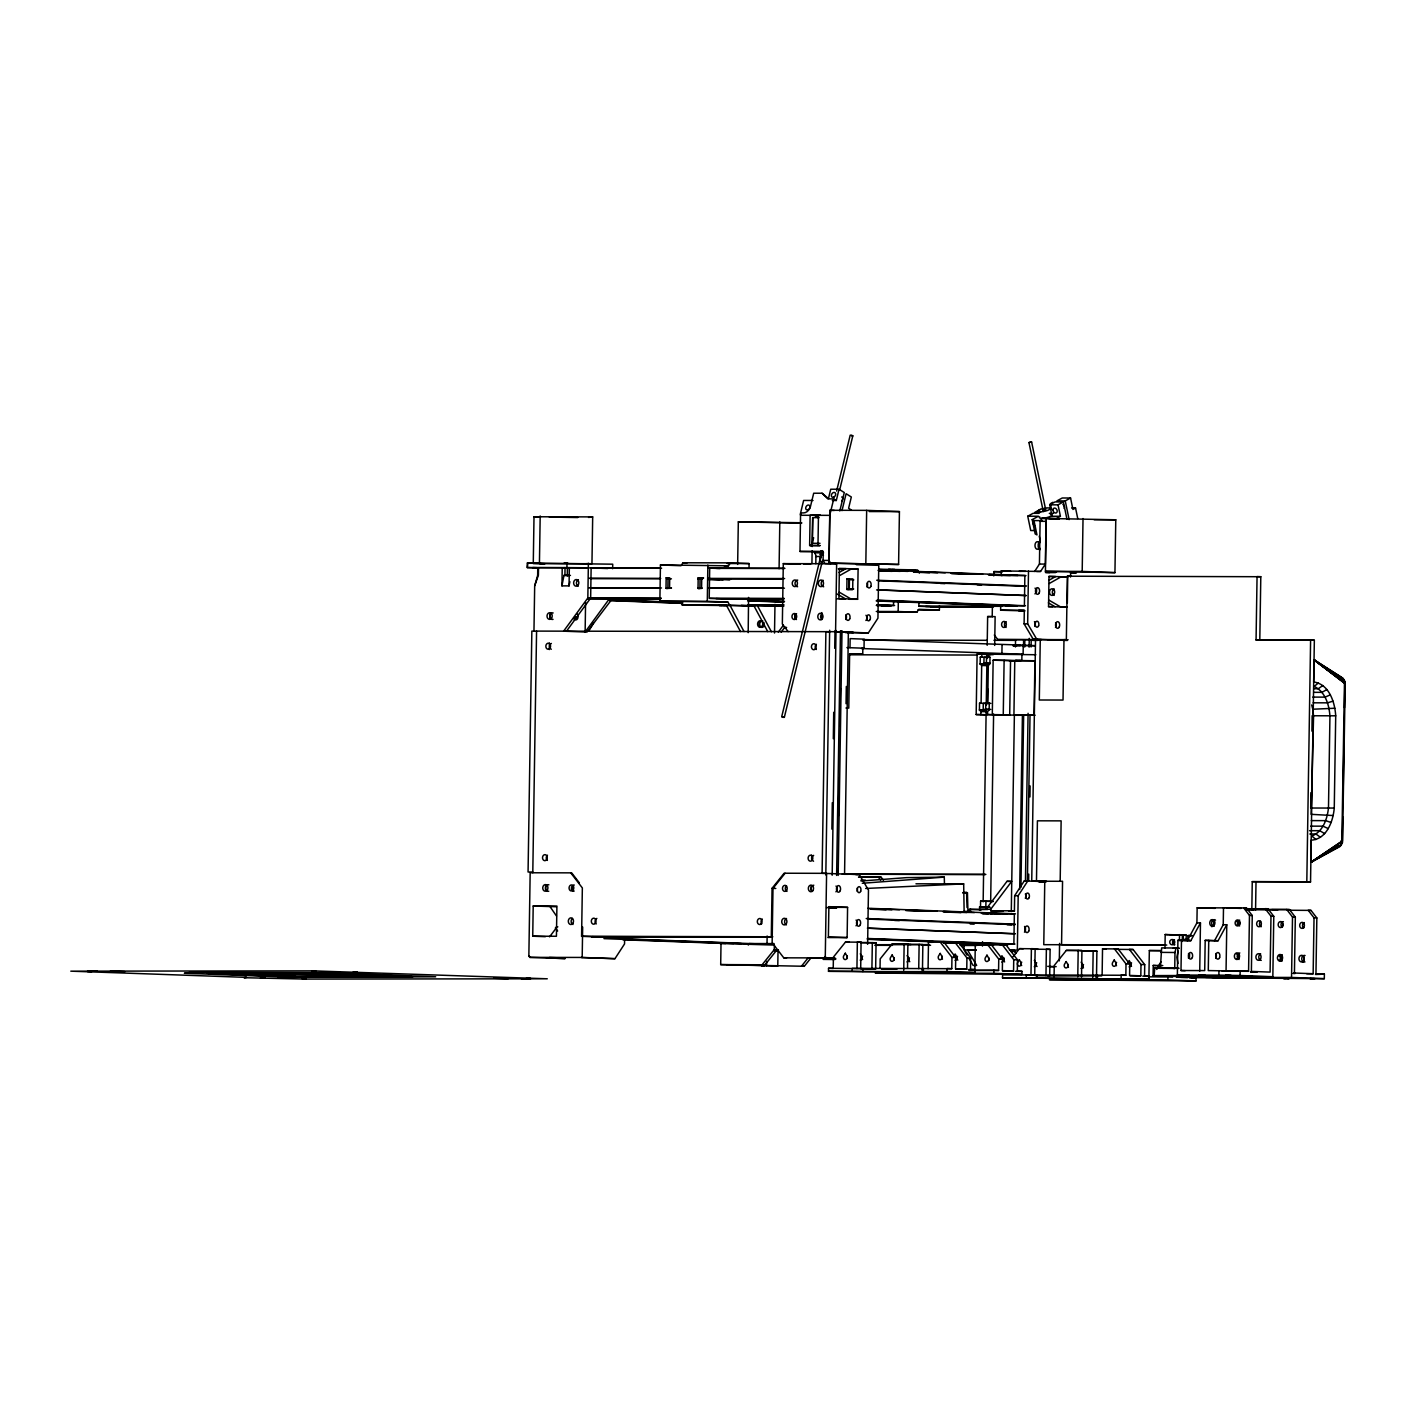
<?xml version="1.0" encoding="UTF-8"?>
<svg xmlns="http://www.w3.org/2000/svg" width="1416" height="1416" viewBox="0 0 1416 1416"><rect width="100%" height="100%" fill="white"/><g stroke="black" fill="none" stroke-linecap="round" stroke-linejoin="round"><path stroke-width="1.5" d="M538.31 568.011L527.283 567.586L527.354 563.055L612.721 564.188L612.65 568.719M527.283 567.586L527.849 563.002M534.009 516.769L533.266 563.586L591.959 563.71L592.685 516.893L534.009 516.769L540.558 516.893M549.426 957.482L560.665 957.906L546.434 957.889L565.143 958.597L529.779 957.375L528.858 955.835L530.168 872.769L571.657 872.858L579.41 882.929M533.956 631.129L534.682 585.817L537.655 575.356L537.761 567.798M532.788 872.734L536.575 631.094M532.735 936.206L533.195 906.01L556.913 906.045L556.435 936.259L532.735 936.206L545.355 936.684M539.443 562.771L540.186 515.955M545.549 889.921L545.62 885.513M549.32 649.59L549.426 642.988M549.797 618.739L549.868 614.314M569.869 581.675L569.055 585.888L561.94 585.87L562.223 567.745L538.523 567.692L538.399 575.25L534.682 585.817M570.453 575.409L564.913 575.409L565.037 567.851L562.223 567.745M527.779 567.533L566.913 567.604L566.984 563.072M567.285 576.064L567.409 567.851L565.037 567.851M569.055 585.888L569.338 567.763L588.313 567.798L566.913 567.604M585.587 602.384L585.127 631.996L609.358 598.809L612.172 598.915L587.003 632.067L563.603 631.182L587.835 597.995L588.383 563.267M581.445 957.552L614.951 958.685L624.545 943.941L624.615 939.41L622.527 937.852L581.587 936.277L582.348 887.938L570.736 872.822M614.951 958.685L582.188 957.446L582.666 927.055M566.418 631.288L590.649 598.101L591.127 567.905L607.765 568.524M604.048 937.127L604.03 938.631L733.736 943.516M748.604 605.871L729.718 605.145L727.877 602.065L659.874 601.198L660.44 564.949L728.461 565.816L730.373 562.86L749.099 563.568L749.029 567.798M665.998 588.366L666.157 577.799L669.715 577.799L669.556 588.366L665.998 588.366L667.874 588.437L668.033 577.87L666.157 577.799M698.017 588.437L698.177 577.852L703.61 577.94L701.734 577.87L701.575 588.437L698.017 588.437L699.893 588.507L700.053 577.923L698.177 577.852M727.877 602.065L707.292 601.287L707.858 565.037M811.014 957.889L804.306 966.278L720.691 964.597L721.027 942.897M737.648 564.418L738.32 521.849L801.651 522.752M748.197 632.651L748.568 597.41M774.286 949.605L777.083 949.711L764.994 964.792L762.197 964.685L774.286 949.605L774.357 945.074L719.841 943.463M759.436 626.651L759.507 622.244M763.844 626.81L763.914 622.403M774.269 950.879L778.021 951.021L777.773 966.119L766.552 965.694L766.622 961.375M767.012 944.224L767.136 935.994M774.517 633.04L774.977 604.366M771.295 936.631L772.056 888.31L784.145 873.23L826.59 873.336L825.28 956.402L826.201 957.959L834.856 958.278M779.083 568.754L779.809 521.938M856.397 564.701L878.77 565.338L877.938 618.19L868.327 632.934L835.582 631.695L836.644 563.745L783.296 563.639L782.34 624.049L788.146 631.607M795.102 618.774L795.155 614.544M822.696 551.709L799.987 551.461L800.553 515.282L801.137 512.911L803.58 512.911A6.797 4.974 -57.7 0 0 810.448 506.592L813.687 493.228L822.059 493.228L828.449 498.609L830.732 489.228L839.033 489.246L844.272 492.556L839.794 510.946M813.634 537.726L811.74 545.514L809.633 545.443L810.111 515.3L820.13 514.928M811.934 563.603L812.129 550.842M812.2 546.576L812.713 517.619L818.961 517.654M815.846 563.692L815.864 555.231L814.182 551.691M811.138 890.434L811.209 886.027M811.616 859.565L811.687 855.158M820.112 545.532L817.988 545.443L818.466 515.318M823.457 560.382L821.669 563.71L820.183 560.382L820.908 550.771M821.776 619.217L821.864 612.597M830.714 563.727L824.909 563.515L823.085 560.417L823.227 551.497L799.987 551.461M836.644 563.745L830.838 563.515L829.015 560.435L829.723 515.353L833.741 498.892L827.811 498.875L822.059 493.228M829.086 563.161L829.918 510.291L866.663 510.362L899.425 511.601L898.594 564.471L829.086 563.161L898.594 564.471M825.811 874.982L829.652 630.244M959.057 942.932L943.463 942.773L959.057 942.932L970.686 958.066L970.509 969.394L975.182 969.571L975.146 972.597L828.502 971.305L828.537 968.278L860.68 968.65L861.087 942.206L857.353 942.065L856.928 968.509M831.882 829.121L832.307 802.677M833.316 738.727L833.723 712.266M834.732 648.333L834.998 630.704M832.183 875.23L836.024 630.492M836.626 875.442L840.467 630.722M837.493 873.336L837.564 868.928M838.396 816.005L838.998 778.535M839.83 725.611L840.414 688.141M841.21 637.43L841.316 630.81M838.166 875.442L842.007 630.722M846.821 589.445L846.98 578.879L852.857 578.896L852.68 589.463L846.821 589.445L852.591 589.534M846.042 703.699L846.325 686.441M848.68 589.516L848.857 578.949L846.98 578.879M844.573 873.477L848.343 633.164M849.989 647.678L850.131 638.616L864.167 639.147L864.025 648.209L861.53 648.528L1023.113 654.227L1023.255 645.165L863.866 639.554M847.122 937.587L847.582 907.373L828.873 906.665L828.395 936.879L847.122 937.587L827.9 937.551M857.618 599.287L858.096 569.09L839.387 568.382L838.909 598.579L857.618 599.287L849.087 599.269M828.502 971.305L852.202 971.341L852.255 968.332L951.782 968.686L951.959 957.358L940.348 942.224L928.489 942.206L928.082 968.633M849.582 654.227L862.733 654.245L862.84 648.209M865.831 563.232L866.663 510.362M852.202 971.341L862.822 971.535L862.857 968.509M867.619 944.313L868.468 890.045L859.335 874.575L822.094 873.3L825.882 631.66L829.634 631.802M871.902 969.075L872.327 942.631L860.468 942.613L876.062 942.773L875.654 969.217L861.123 969.04M880.044 968.332L880.186 958.898L892.292 943.817L907.886 943.976L907.514 968.208M893.585 601.163L893.514 605.482L876.274 605.446M939.463 605.8L939.392 610.066L918.807 609.287L916.878 612.225L898.169 611.517L898.328 600.95M903.727 970.279L904.151 943.835M918.913 601.942L918.842 606.26L937.569 606.968M918.736 968.633L919.126 944.401L907.267 944.383L911.001 944.525M862.822 971.535L922.099 971.642L922.152 968.633M922.489 968.774L922.86 944.543L919.126 944.401M922.099 971.642L923.356 971.482L923.391 968.455M975.146 972.597L947.056 971.535L947.109 968.509L951.782 968.686M940.348 942.224L944.083 942.366L955.712 957.499L955.535 968.827L966.756 969.252L966.933 957.924L955.322 942.79M969.27 912.382L969.305 909.373L990.722 909.231L1011.75 881.318L1007.006 881.318L985.978 909.231M967.925 912.276L970.349 912.134L970.562 909.196M985.66 714.903L976.173 714.549L977.111 654.139L981.854 654.139L981.801 657.166L980.261 657.166L980.155 663.962L981.677 665.467L988.014 665.715L980.155 663.962L988.704 664.281M987.288 711.77L980.952 711.54L979.447 710.018L979.553 703.221L981.093 703.221L981.677 665.467M987.235 714.797L980.916 714.549L980.952 711.54M988.138 663.502L983.925 663.343L984.014 657.29L989.89 657.272M989.678 901.426L993.236 901.443L980.598 901.16L980.509 907.196L990.05 907.302M985.802 703.292L983.288 703.363L983.2 709.398L985.713 709.327L985.802 703.292L990.864 703.363M983.925 663.343L986.439 663.272L986.527 657.219M982.456 946.1L982.527 941.675M983.147 901.868L986.173 709.434L989.377 709.416M986.244 705.009L986.899 662.989M986.97 658.564L987.04 654.139M987.182 645.289L987.642 616.544L991.82 616.544L995.129 616.65L994.687 645.43M987.642 688.778L987.412 703.469L979.553 703.221M993.182 714.903L994.758 714.868L987.554 714.567L987.589 711.54L989.165 710.035L989.271 703.239L987.731 703.239L988.315 665.485L989.89 663.98L989.996 657.183L988.457 657.183L988.492 654.157L1035.857 654.741M985.837 907.196L985.943 901.16M992.209 617.004L992.386 606.296L993.324 606.331M993.784 575.94L993.855 571.604L1001.767 571.621M987.554 714.567L992.297 714.584L993.147 660.21L1034.937 660.759L1034.087 715.133L993.961 715.045M990.651 901.992L993.607 714M1003.041 911.214L990.687 910.753L990.722 909.231M1002.776 971.004L1013.555 971.022L1013.732 959.694L1002.121 944.56L990.262 944.543L1005.856 944.702L1017.485 959.836L1017.308 971.164L1021.98 971.341L1021.927 974.367L993.855 973.305L993.908 970.279L968.933 970.403M1024.918 610.898L1000.616 610.207L1000.687 605.676L1024.405 605.729L1024.865 575.515L1001.165 575.48L1001.236 570.949L1040.565 571.445L1045.362 564.081L1046.035 521.336L1040.105 521.318L1039.433 564.064L1034.636 571.445M1001.908 653.838L1002.05 644.776M1013.555 971.022L1002.333 970.597L1002.51 959.269L990.881 944.136L975.288 943.976L974.863 970.403L998.581 970.456L998.758 959.128L987.147 943.994L993.005 944.171M1004.121 660.405L1010.546 660.635L1009.697 715.009L1003.254 714.779L1004.121 660.405L993.147 660.21M1002.546 977.89L1002.599 974.863L1125.844 975.27L1126.021 963.942L1114.392 948.808L1118.144 948.95L1129.756 964.084L1129.579 975.412L1140.818 975.836L1140.995 964.508L1129.366 949.375L1133.119 949.517L1144.73 964.65L1144.553 975.978L1149.243 976.155L1149.19 979.182L1002.546 977.89L1149.19 979.182M1013.927 715.098L1014.776 660.723L1034.937 660.759M1011.29 911.532L1014.369 715.292L1035.114 715.239M1015.431 646.953L1015.538 640.333M1009.378 950.048L1017.343 950.065L1018.192 895.691L1027.804 880.947L1024.246 880.947L1014.653 895.691L1014.405 910.789L990.687 910.753M1021.839 660.263L1021.927 654.227M1019.697 889.496L1022.423 715.31M1023.503 646.97L1023.609 640.351M1041.663 639.625L1033.237 639.306L1024.104 623.854L1024.317 610.261L1000.616 610.207M1020.936 887.336L1023.644 715.363M1024.724 647.006L1024.83 640.404M1067.363 640.475L1036.795 639.306L1027.662 623.854L1028.494 571.002M1025.449 880.876L1028.087 713.31M1029.113 647.165L1029.255 638.351M1027.414 880.699L1030.016 715.328M1031.096 646.988L1031.202 640.368M1026.264 977.925L1026.299 974.916M1028.635 880.734L1028.742 874.115M1029.945 796.96L1030.122 785.933M1035.521 639.572L1031.733 881.23L1062.549 881.283L1061.558 944.72L1166.766 945.056M1036.512 592.224L1036.583 588.596M1030.99 975.093L1031.397 948.649L1035.149 948.791L1034.724 975.235L1026.671 975.075M1036.477 881.23L1037.415 820.82L1061.133 820.873L1060.177 881.283M1040.264 639.59L1039.309 700L1063.027 700.053L1063.982 639.643L1067.717 639.784M1036.866 978.12L1036.919 975.093M1040.105 521.318L1042.034 518.362L1115.773 519.778L1114.941 572.648L1045.433 571.338L1046.265 518.468M1044.778 881.248L1043.769 944.684L1165.244 944.915M1045.964 975.659L1046.371 949.216L1050.123 949.357L1049.698 975.801L1035.185 975.624M1054.07 976.81L1054.247 965.482L1066.337 950.402L1078.196 950.419L1081.93 950.561L1081.523 977.005M1059.31 960.88L1059.593 943.392M1251.815 910.081L1252.257 881.655L1310.543 881.903L1314.349 640.244L1259.797 640.138L1260.806 576.719L1067.345 576.206L1066.354 639.643L997.784 639.536L994.298 635.005M1067.328 602.897L1067.735 577.02L1049.008 576.312L1048.548 606.508L1067.257 607.216L1060.85 607.216M1070.549 576.967L1070.62 572.595L1076.408 572.807L1070.478 572.79M1114.941 572.648L1082.196 571.409L1083.028 518.539M1077.771 976.863L1078.196 950.419M1092.745 977.429L1093.17 950.986L1081.311 950.968L1096.904 951.127L1096.533 975.358M1096.143 978.226L1096.196 975.217M1097.4 978.067L1097.453 975.04M1102.126 975.217L1102.533 948.791L1118.144 948.95M1121.118 978.12L1121.153 975.093L1125.844 975.27M1148.925 976.987L1149.332 950.561L1161.191 950.578M1155.899 976.226L1153.049 976.031L1153.226 965.447L1162.784 965.553M1164.536 976.137L1154.129 975.677L1154.252 968.119L1177.811 968.102M1154.129 975.677L1154.748 968.048M1175.988 948.03L1161.651 947.888L1160.377 968.296L1174.731 968.438L1174.979 952.508L1175.988 948.03L1179.316 948.26L1173.174 948.207M1164.979 948.118L1165.191 934.525L1186.219 935.126L1186.148 939.587M1191.352 977.748L1196.024 977.925L1195.989 980.952L1167.899 979.89L1167.952 976.863L1148.553 976.828M1154.624 975.606L1189.44 975.5L1177.369 975.058L1177.917 940.312L1190.838 940.667L1200.467 922.896L1196.909 922.896L1187.281 940.667L1177.917 940.312M1179.439 940.49L1179.528 934.666L1182.378 934.861L1182.272 941.445M1185.157 970.686L1180.997 970.526L1181.475 940.312M1183.369 934.932L1183.298 939.392L1188.944 939.445M1187.847 939.693L1187.918 935.587L1191.883 935.551M1188.555 957.747L1188.608 953.835M1189.511 957.782L1189.564 953.853M1196.909 922.896L1197.157 907.798L1246.452 907.957L1252.257 915.515L1251.39 971.394L1270.099 972.102L1270.984 916.223L1265.178 908.665L1267.975 908.771L1273.781 916.329L1272.842 976.739L1156.907 976.297M1199.724 971.234L1200.467 922.896M1205.193 940.366L1214.539 940.72L1223.229 924.719L1226.787 924.737L1218.096 940.72L1205.193 940.366L1204.715 970.58L1180.997 970.526M1208.751 940.366L1208.273 970.58L1248.576 971.288L1249.461 915.409L1243.637 907.851L1246.452 907.957M1177.369 975.058L1218.875 975.128L1218.946 970.597M1223.229 924.719L1223.495 907.815L1224.433 907.851M1248.576 971.288L1226.044 971.252L1226.787 924.737M1272.842 976.739L1240.08 975.5L1240.15 970.969M1259.797 640.138L1256.063 639.997L1257.054 576.577L1260.806 576.719M1255.567 910.222L1256.01 881.796M1306.685 973.73L1313.145 973.73L1314.03 917.851L1308.225 910.293L1311.021 910.4L1316.845 917.957L1315.96 973.836L1324.385 974.155L1324.314 978.686L1291.551 977.447L1292.507 917.037L1286.702 909.479L1245.744 909.391M1286.702 909.479L1289.498 909.585L1295.321 917.143L1294.436 973.022L1313.145 973.73M1310.543 881.903L1306.809 881.761L1310.597 640.103L1256.063 639.997M1310.95 792.641L1310.703 808.023L1334.261 808.058L1335.713 715.806C1334.881 702.248 1329.182 684.158 1313.659 681.963L1314.013 659.803L1342.545 677.928L1344.492 680.777L1341.855 841.334L1310.862 862.326L1311.128 840.184C1326.703 839.281 1333.093 821.333 1334.261 808.058M1311.924 731.134L1312.154 715.753L1335.713 715.806M1342.757 816.89L1342.386 840.892L1341.182 845.281L1310.862 862.326L1339.89 846.591L1342.51 842.432L1345.2 683.769L1343.784 679.326L1340.687 676.883L1314.013 659.803L1344.492 680.777M1343.076 797.261L1344.173 727.452M1344.474 707.805L1344.864 683.822L1344.598 681.397L1343.111 680.99M822.501 560.506L784.34 717.328L782.836 717.328L781.721 716.62L821.97 551.213M784.34 717.328L781.721 716.62M836.608 491.051L850.202 435.208L851.37 435.119L852.821 435.809L839.741 489.617M852.821 435.898L851.653 435.986M1341.341 842.113L1341.058 844.662L1310.791 862.238M561.94 585.87L563.975 575.374L569.32 575.374M1178.147 951.039L1176.926 957.181L1177.953 963.464M800.217 514.521L803.633 500.45L813.014 500.468M820.183 560.382L822.554 550.629M832.342 500.503L836.307 500.503L839.033 489.246M842.007 510.592L846.113 493.724L851.335 497.016L848.609 508.273L851.494 510.096M589.144 630.439L593.446 623.164M953.764 956.189L955.145 953.959L956.455 956.189A2.425 1.894 -87.8 0 1 955.039 960.313M1127.826 962.774L1129.189 960.544L1130.499 962.774A2.425 1.894 -87.8 0 1 1129.101 966.898M1161.014 961.747L1159.633 963.977A2.425 1.894 -87.8 0 0 1159.12 966.314M730.373 562.86L682.955 562.771L681.025 565.727L660.44 564.949M549.567 936.843L556.258 928.029M748.268 945.021L749.223 943.552L774.127 943.587M761.861 966.155L762.835 964.685L763.985 966.19M987.784 945.481L988.74 944.012L966.208 943.959L964.066 945.428L963.995 949.959L976.35 949.994M778.287 632.191L783.402 625.199M781.154 632.226L784.977 626.987M819.988 554.541L821.156 553.214L823.439 555.249M785.084 873.265L772.994 888.345L772.145 942.72L783.756 957.836L786.57 957.942M808.217 957.782L801.491 966.172L804.306 966.278M783.756 957.836L824.077 957.906L825.28 956.402M861.087 942.206L845.494 942.047L833.405 957.128L833.227 968.455L828.537 968.278M1012.829 957.004L1019.538 948.632L1035.149 948.791M1031.609 442.093L1028.972 442.535L1031.609 442.004L1045.486 508.733M1318.367 682.955L1314.19 686.441C1325.27 691.61 1329.146 704.796 1329.943 716.089L1328.491 807.598C1327.394 818.643 1323.128 831.67 1311.853 836.024L1315.907 839.546M1322.845 685.521L1318.261 688.742L1314.172 688.742M1334.545 848.379L1341.182 845.281L1341.642 841.812L1310.862 862.326L1341.855 841.334L1342.049 843.281L1340.563 843.724M1326.898 689.539L1321.925 692.353L1313.747 692.335M839.104 572.489L845.936 568.63L838.343 568.807M839.582 575.604L851.547 568.843M1048.725 580.418L1055.575 576.56L1048.955 576.542M1049.221 583.534L1061.186 576.772M1052.955 502.273L1050.353 503.707L1051.539 509.424M1034.99 530.54L1030.724 530.54L1027.75 516.221L1033.078 513.318L1039.167 513.335M1040.282 509.388L1034.954 512.291L1040.583 512.309M1063.363 501.937L1058.035 504.839L1060.407 516.274L1052.106 516.274L1049.734 504.822L1055.062 501.919L1063.363 501.937L1066.938 519.106M1070.567 498.007L1062.265 497.99L1056.938 500.892L1065.239 500.91L1070.567 498.007L1072.939 509.459L1075.558 508.025L1077.735 518.504M1032.211 519.619L1033.981 520.592L1036.972 534.912L1035.185 533.938L1032.211 519.619L1038.424 516.238L1027.75 516.221M1050.07 518.663L1056 518.681L1060.407 516.274M1330.332 694.831L1325.057 697.132L1312.791 697.097M1333.022 701.15L1327.5 702.832L1313.181 702.814M1191.706 976.544L1195.989 976.58M1334.845 708.248L1312.791 709.221L1311.694 704.938M970.349 912.134L968.013 912.046M588.56 517.442L592.685 516.893M529.779 957.375L582.188 957.446M1324.385 974.155L1315.482 974.473M1324.314 978.686L1191.334 977.553M860.999 881.035L906.559 877.637L944.277 877.124L944.454 883.602M862.291 883.265L944.277 877.124M962.88 892.54L966.615 892.257L967.04 907.514M963.092 893.16L967.447 892.841L967.978 912.453M804.023 564.064L810.607 564.188L807.704 564.064M894.894 569.621L888.292 569.498L891.195 569.604M719.169 605.411L725.771 605.535L722.85 605.428M1018.529 610.526L1024.441 610.597L1018.547 610.544M92.146 970.757L96.943 970.845M87.279 971.411L92.075 971.482L87.456 971.429M265.217 978.031L260.42 977.96L265.199 978.031M980.244 944.224L992.209 944.419L980.261 944.26M979.217 944.932L980.297 945.074M978.757 945.003L981.377 944.95M979.872 944.915L984.74 945.003M1198.839 975.376L1205.423 975.482L1198.856 975.394M1245.514 976.208L1252.116 976.314L1249.213 976.208M1220.486 978.031L1225.265 978.102L1220.486 978.049M865.654 888.469L963.677 883.885L964.137 911.922M1055.646 572.56L1045.468 572.542M591.357 563.78L586.631 563.621M775.136 605.092L775.933 605.163M1340.952 840.909L1341.926 840.768M765.082 943.764L769.826 943.764M989.253 945.18L986.775 945.162M1207.069 977.252L1180.909 977.288L1291.551 977.447M1212.485 977.394L1214.68 977.376M1215.583 977.341L1218.433 977.323L1211.158 977.27L1215.99 977.323M983.518 943.481L981.961 943.534L983.2 943.587M978.12 943.552L983.961 943.675M988.403 657.29L987.784 657.378M775.508 950.118L778.481 950.065L775.349 949.888M1179.068 968.314L1173.545 968.349L1174.731 968.438M1049.734 504.822L1058.035 504.839M1071.611 508.025L1075.558 508.025M869.159 511.548L899.425 511.601M1049.309 513.353L1053.38 513.353M800.553 515.282L829.723 515.353M1094.161 519.743L1115.773 519.778M1033.981 520.592L1042.335 520.61M801.651 523.159L738.32 521.849M820.006 543.319L812.306 543.302L812.713 517.619M809.633 545.443L817.988 545.443M810.111 545.638L819.811 545.709M815.05 552.824L823.563 552.842M815.952 556.506L820.236 556.506M823.085 560.417L829.015 560.435M727.205 563.533L749.099 563.568M1039.433 564.064L1045.362 564.081M724.142 565.798L728.461 565.816M589.375 567.905L659.626 568.028M707.929 568.117L784.783 568.276M597.924 568.135L661.608 568.259M716.496 568.365L784.553 568.506M838.891 569.055L845.299 569.055M849.565 569.073L858.096 569.09M879.124 569.197L917.55 569.94L919.373 573.038M878.752 569.869L915.391 569.94M1036.618 571.445L1040.565 571.445M1045.433 571.338L1082.196 571.409M1059.203 577.002L1067.735 577.02M589.198 578.17L660.688 578.347M698.017 578.418L703.38 578.383M707.77 578.401L784.623 578.542M590.189 578.666L660.458 578.79M667.042 578.808L671.432 578.825M697.787 578.879L702.177 578.879M708.761 578.896L783.42 579.038M707.699 579.02L730.886 579.109M590.047 587.729L660.316 587.852M666.901 587.87L671.29 587.888M708.62 587.959L783.26 588.1M589.056 587.835L661.502 587.976M667.113 588.029L671.503 588.029M697.858 588.082L702.248 588.1M707.628 588.065L784.464 588.206M588.897 598.101L661.343 598.242M709.646 598.331L784.305 598.472M588.667 598.331L661.13 598.472M716.018 598.579L784.092 598.702M836.644 598.809L845.458 598.826L837.068 593.959M588.065 598.543L660.529 598.685M722.001 598.809L783.49 598.915M587.852 598.773L660.298 598.915M728.373 599.039L783.26 599.145M659.874 601.198L707.292 601.287M776.216 601.889L782.694 601.906M748.037 604.862L784.075 604.933M680.459 601.977L682.282 605.057L729.718 605.145M754.657 605.871L682.282 605.057M884.487 606.136L890.894 606.136M919.285 606.26L1001.873 606.313M783.774 606.26L741.258 605.305M925.657 606.508L993.713 606.632M1048.495 606.738L1052.885 606.756M931.091 606.951L992.899 607.075M917.833 610.013L939.392 610.066M876.274 611.482L898.169 611.517M878.079 612.155L916.878 612.225M1024.104 623.854L1027.662 623.854M835.582 631.695L531.85 631.094L528.062 872.008L532.805 872.008M846.963 632.492L853.547 632.51L834.838 631.802M845.387 632.598L868.327 632.934M1033.237 639.306L1036.795 639.306M1037.875 639.713L997.784 639.536M1048.07 639.731L1067.894 639.784M862.964 640.191L987.306 640.298M993.943 640.298L1016.015 640.351M1032.476 640.386L1038.105 640.386M1013.396 645.643L1035.131 645.696L1023.255 645.165M849.936 654.794L977.288 655.042M1338.509 676.883L1342.545 677.928L1344.156 682.654L1314.048 659.856L1344.333 683.131L1344.598 681.397M976.173 714.549L980.916 714.549M1311.322 820.607L1325.642 820.643L1331.111 822.484M1310.756 826.148L1323.022 826.165L1328.243 828.608M1309.534 830.679L1319.765 830.696L1324.633 833.617M1309.835 834.006L1315.977 834.024L1320.473 837.334M842.29 874.115L985.855 874.398M843.989 874.274L848.29 874.292M852.644 874.274L985.182 874.522M855.777 874.575L859.335 874.575M858.521 877.07L881.141 877.212L883.478 880.239M859.123 877.177L881.141 877.212M861.07 880.097L865.247 880.097M1252.257 881.655L1306.809 881.761M1037.68 881.371L1046.672 881.389M1039.096 882.044L1043.645 882.062M915.957 883.796L963.677 883.885M963.287 892.823L967.447 892.841M1014.653 895.691L1018.192 895.691M828.378 907.337L847.582 907.373M1246.416 908.736L1267.975 908.771M829.528 908.081L836.113 908.098M1271.71 909.55L1289.498 909.585M1290.436 910.258L1311.021 910.4M963.8 911.338L969.73 911.338M967.163 911.886L971.305 911.886M982.35 913.763L988.28 913.763M990.651 913.763L1014.352 913.816L1013.891 944.03L998.793 943.994M970.155 923.905L974.332 923.922M556.293 926.825L557.833 926.825M581.587 936.277L772.835 936.773M592.136 936.649L772.18 937.003M591.534 936.861L771.578 937.215M1187.281 940.667L1190.838 940.667M1214.539 940.72L1218.096 940.72M907.886 943.976L892.292 943.817M876.415 944.72L929.338 944.596M959.853 944.879L984.244 944.702M875.831 944.932L891.195 944.968M921.94 945.021L928.524 945.038M961.464 945.109L965.854 945.109M874.787 945.304L892.434 945.339M921.71 945.251L930.595 945.268M960.809 945.463L977.005 945.463M1050.123 949.357L1034.512 949.198L1038.264 949.34M1117.507 949.357L1133.119 949.517M1081.93 950.561L1066.337 950.402M1160.978 950.72L1149.332 950.561M1011.13 951.463L1015.396 951.481M835.741 958.437L810.288 957.995M835.705 959.34L823.068 959.322L834.608 959.446M720.691 964.597L764.994 964.792M766.552 965.694L727.063 964.721M1049.345 966.739L1053.699 966.756M881.584 969.217L896.947 969.252M955.977 969.234L966.756 969.252M968.721 969.553L975.182 969.571M1015.52 971.323L1021.98 971.341M923.356 971.482L947.056 971.535M1250.7 972.066L1257.16 972.084M993.855 973.305L875.283 973.075L1021.927 974.367M1130.039 975.819L1140.818 975.836M1047.911 975.96L1101.736 975.889M1142.765 976.137L1149.243 976.155M1189.564 977.907L1196.024 977.925M1167.899 979.89L1049.345 979.66L1195.989 980.952M536.522 563.214L532.628 563.125L534.752 563.196M889.708 605.729L887.726 605.747L889.797 605.836M769.932 605.96C765.295 605.96 776.587 606.154 771.791 605.977M981.306 944.915L983.837 944.95M1293.25 973.429L1295.233 973.412L1293.162 973.323M1186.219 935.126L1169.032 934.79M1160.642 952.366L1174.979 952.508M1160.89 965.747L1157.067 965.712L1159.916 965.907M1153.049 976.031L1192.237 976.527M566.205 563.267C572.383 563.303 560.506 563.037 564.966 563.249M565.444 567.71C559.231 567.692 572.436 567.905 566.064 567.71M882.186 606.048L884.363 606.03L881.442 605.942M776.428 605.092L779.791 605.198L778.234 605.128M781.296 605.977L756.197 605.34L780.853 605.393M882.097 612.084C888.717 612.101 874.929 611.854 881.425 612.066M991.766 654.511L993.678 654.528M990.103 663.343L987.678 663.414M989.483 703.38L986.279 703.38L987.766 703.469M1013.219 911.196L1008.617 911.09L1014.511 911.125M983.093 944.915L985.678 945.021M1009.98 950.313L1014.599 950.455L1011.679 950.348M1161.987 968.172C1156.129 968.172 1169.032 968.385 1162.625 968.19M1229 977.164C1223.176 977.164 1235.973 977.376 1229.637 977.182M1291.392 977.819C1282.843 977.819 1301.021 978.102 1292.259 977.837M1285.887 978.562C1277.338 978.545 1295.516 978.828 1286.755 978.562M314.246 971.27C320.476 971.288 307.29 971.057 313.609 971.252M354.92 971.907C348.708 971.907 361.93 972.119 355.558 971.925M986.439 663.272L989.802 663.308M985.713 709.327L990.758 709.398M1213.795 977.27L1243.372 977.943L1205.635 977.376M1013.201 645.997L1015.945 646.085L1013.838 646.015M992.12 654.475L983.217 654.263L993.483 654.28M987.713 909.479L978.916 909.461L980.562 909.585M985.076 944.932L987.147 944.968M1193.228 975.801L1190.537 975.801L1192.042 975.872M1192.661 975.872L1195.334 975.889L1193.83 975.819M549.32 517.052L577.763 517.548M539.832 563.71L544.204 563.78M986.616 654.493L990.439 654.564M1010.546 660.635L1014.776 660.723M1009.289 660.812L1017.52 661.042M992.297 714.584L1003.254 714.779M533.195 906.01L556.417 906.753M824.077 957.906L826.201 957.959M1218.875 975.128L1240.08 975.5M806.925 564.17L804.023 564.081M682.955 562.771L687.132 562.86M891.974 569.515L894.877 569.604M535.319 563.125L536.93 563.161M701.734 605.269C695.362 605.057 709.062 605.428 702.336 605.198M722.089 605.535L719.186 605.428M990.952 616.668L987.642 616.562M1018.139 645.448C1011.785 645.218 1025.078 645.59 1018.706 645.36M991.023 654.457L977.111 654.139M1017.803 660.564C1009.059 660.263 1027.343 660.759 1018.582 660.458M989.607 907.249L979.323 907.196L980.899 907.32M986.669 945.038L989.165 945.003M985.784 945.145L982.492 945.038M1227.938 971.004C1219.99 970.739 1236.628 971.181 1228.646 970.898M1248.434 976.314L1245.531 976.226M1312.101 978.722C1304.154 978.438 1320.774 978.898 1312.809 978.615M1161.934 975.819C1155.58 975.606 1168.873 975.96 1162.501 975.748M1253.886 978.102C1260.24 978.314 1246.947 977.96 1253.319 978.173M523.247 979.182C516.893 978.969 530.186 979.323 523.814 979.111M94.27 970.845L92.323 970.774M94.837 970.757L96.766 970.81M303.891 978.775C297.537 978.545 310.83 978.916 304.458 978.686M1021.219 571.356L1019.148 571.285L1025.733 571.356M989.165 901.284L983.447 901.266M987.625 945.056L990.97 945.056M984.828 945.127L980.244 945.021M1187.918 935.587L1191.759 935.693M982.775 943.41L976.668 943.428L979.536 943.534M989.837 945.074L992.457 945.109M982.615 945.127L978.934 945.038M1047.946 518.38L1056 518.681M829.918 510.291L834.272 510.45M1042.034 518.362L1059.363 518.964M1045.539 571.852L1056.442 572.259L1045.875 572.33L1049.805 572.542M1001.236 570.949L1010.582 571.303M783.296 563.639L800.305 564.276M993.855 571.604L1002.369 571.922M1067.345 576.206L1071.098 576.347M878.433 569.975L1025.98 575.569M879.177 570.294L907.815 571.391M914.417 571.639L945.251 572.807M951.853 573.055L982.669 574.206M989.288 574.471L1017.909 575.551M840.768 569.126L845.175 569.285M878.203 570.542L900.222 571.374M913.426 571.869L937.658 572.79M950.862 573.285L975.093 574.206M988.297 574.701L1010.316 575.533M839.316 569.356L843.706 569.515M878.947 570.86L892.151 571.356M914.17 572.188L929.586 572.772M951.605 573.604L967.022 574.188M989.041 575.02L1002.263 575.515M720.089 568.524L709.699 568.135L709.221 598.331L727.93 599.039M527.354 563.055L545.001 563.727M876.734 580.241L1026.476 585.905M853.83 579.87L849.423 579.71L849.281 588.773L853.689 588.932M878.062 580.79L1025.591 586.366M940.436 583.463L944.844 583.622M977.217 584.79L981.624 584.95M723.841 579.162L730.444 579.41M718.549 579.463L729.559 579.87M707.611 579.286L723.027 579.87M708.478 579.445L719.487 579.852M563.975 575.374L564.913 575.409M877.92 589.852L1025.662 595.499M876.575 589.923L1026.317 595.587M877.955 600.189L1025.503 605.765M876.504 600.419L1017.431 605.747M877.725 600.738L1014.245 605.906M876.274 600.968L1001.785 605.729M1006.192 605.889L1014.989 606.225M749.276 600.012L784.517 601.357M877 604.844L894.611 605.517M747.825 600.26L783.066 601.588M877.743 605.163L890.965 605.659M749.046 600.579L784.287 601.906M876.769 605.411L889.974 605.906M747.595 600.809L778.428 601.977M881.92 605.889L888.522 606.136M587.835 597.995L590.649 598.101M609.376 599.747L682.034 602.49M610.119 600.065L682.795 602.809M748.852 605.322L755.454 605.57M609.145 600.295L681.804 603.057M609.889 600.614L682.547 603.375M1310.597 640.103L1314.349 640.244M846.927 647.608L864.025 648.209M988.492 654.157L992.722 654.316M980.261 657.166L988.138 657.396M862.733 654.245L849.635 653.75L848.786 708.124L845.971 708.018M985.324 711.328L979.447 710.018L985.855 710.266M1024.246 880.947L1046.459 881.619M1007.006 881.318L1011.166 881.478M772.056 888.31L775.809 888.452M1226.291 907.922L1241.142 908.399M1277.958 909.78L1245.638 909.497L1253.957 909.815M1289.941 910.329L1290.879 910.364M1197.157 907.798L1215.07 908.346M1249.461 915.409L1252.257 915.515M1270.984 916.223L1273.781 916.329M1292.507 917.037L1295.321 917.143M1314.03 917.851L1316.845 917.957M969.305 909.373L981.235 909.815M867.92 908.275L1015.467 913.851M870.875 908.683L899.496 909.762M906.098 910.01L936.932 911.178M943.534 911.426L974.367 912.594M980.969 912.842L1007.395 913.833M830.254 907.408L836.856 907.656M869.884 908.913L891.903 909.745M907.32 910.329L929.338 911.161M944.755 911.745L966.774 912.577M982.191 913.161L999.802 913.833M826.59 907.567L835.405 907.904M870.628 909.231L886.044 909.815M905.868 910.559L923.48 911.231M943.304 911.975L960.915 912.647M982.934 913.479L991.749 913.816M866.22 918.542L1015.307 924.135M867.548 919.09L1015.077 924.666M894.558 920.453L899.302 920.648M969.765 923.32L974.173 923.48M1007.201 924.737L1011.608 924.896M556.453 915.957L550.045 906.647M867.406 928.153L1014.936 933.728M867.619 928.206L1015.148 933.799M867.442 938.489L1014.989 944.065M868.203 938.808L932.047 941.215M943.056 941.64L1006.918 944.047M867.212 939.038L933.268 941.534M942.082 941.87L1008.139 944.366M867.955 939.357L931.817 941.764M942.826 942.189L994.333 944.136M998.492 944.295L1006.811 944.614M999.395 944.401L1007.927 944.737M928.489 942.206L932.241 942.348M1102.533 948.791L1106.285 948.932M966.208 943.959L983.678 944.631M872.327 942.631L876.062 942.773M1093.17 950.986L1096.904 951.127M845.494 942.047L849.228 942.189M1019.538 948.632L1023.29 948.773M976.279 950.295L967.553 949.977L976.668 965.429L973.111 965.429L969.057 958.561M621.677 938.72L756.002 943.799M624.615 939.127L741.329 943.534M622.952 939.799L725.682 943.498M951.959 957.358L955.712 957.499M966.933 957.924L970.686 958.066M998.758 959.128L1002.51 959.269M1013.732 959.694L1017.485 959.836M1126.021 963.942L1129.756 964.084M1140.995 964.508L1144.73 964.65M1154.252 968.119L1160.288 968.349A2.637 2.513 -86.1 0 0 1156.73 969.447M1222.097 971.093L1226.044 971.252M1047.681 966.332L1056.159 966.65M1243.938 976.58L1201.511 975.836L1220.238 976.544M1268.276 977.5L1287.002 978.208L1244.558 977.465M993.908 970.279L998.581 970.456M1167.952 976.863L1172.625 977.04M1176.377 977.182L1187.599 977.606M990.97 945.109L992.209 945.18M992.156 945.109L993.519 945.145M1165.191 934.525L1168.023 934.719M1153.226 965.447L1156.058 965.641M1195.263 976.562L1210.928 976.828L1173.563 975.907L1181.723 976.474M1188.254 976.491L1190.254 976.615M980.598 901.16L981.571 901.284M980.155 663.962L986.651 665.29M979.447 710.018L985.925 711.363M1333.146 815.545L1311.128 814.324L1313.57 716.053L1312.791 709.221M1048.955 600.154L1060.708 606.968M1048.371 602.862L1055.097 606.756M839.316 592.224L851.069 599.039M833.741 498.892L836.307 500.503M813.864 514.928L818.483 517.831M1028.972 442.624L1043.291 511.495M1343.855 682.317L1314.013 659.803L1344.156 682.654M878.345 877.106L880.663 880.133M555.337 927.993L557.656 931.02M528.858 955.835L530.026 957.34M1013.785 950.065L1015.821 953.499M965.004 951.676L967.04 955.127M1081.134 962.137L1082.443 964.367A2.425 1.894 -87.8 0 1 1081.027 968.491M1034.335 960.367L1035.645 962.597A2.425 1.894 -87.8 0 1 1034.246 966.721M907.09 955.552L908.399 957.782A2.425 1.894 -87.8 0 1 906.983 961.907M860.291 953.782L861.601 956.012A2.425 1.894 -87.8 0 1 860.185 960.137M757.171 605.216L771.401 631.766M753.613 605.198L767.755 631.607M729.895 605.163L744.037 631.554M726.337 605.145L740.497 631.554M1065.239 500.91L1069.133 519.619M1039.255 536.168L1040.087 540.133M816.306 649.484A3.027 2.372 -87.8 0 1 816.395 644.262M551.284 649.271A3.027 2.372 -87.8 0 1 551.373 643.448M547.39 860.415A3.027 2.372 -87.8 0 1 547.479 855.175M596.207 923.94A3.027 2.372 -87.8 0 1 596.862 918.418M761.72 923.781A3.027 2.372 -87.8 0 1 762.286 919.037M813.563 861.229A3.027 2.372 -87.8 0 1 813.651 855.388M1040.158 548.842A3.859 2.39 -89.9 0 1 1039.309 547.408M1039.751 542.77A3.859 2.39 -89.9 0 1 1040.264 542.169M1039.698 550.063A5.292 3.275 -89.9 0 1 1039.84 540.912M1044.849 508.149A6.036 1.522 -11.8 0 1 1049.185 509.671A6.036 1.522 -11.8 0 1 1039.185 511.654A6.036 1.522 -11.8 0 1 1043.309 508.468M1038.441 548.788A3.77 2.336 -89.9 0 1 1035.379 547.567A3.77 2.336 -89.9 0 1 1035.875 542.523A3.77 2.336 -89.9 0 1 1039.025 542.877M1055.557 622.686A3.328 2.053 -89.9 0 1 1055.486 627.394M1035.061 588.136A3.328 2.053 -89.9 0 1 1034.972 593.888M1034.441 621.624A3.027 1.876 -89.9 0 1 1034.76 626.385M1054.159 595.41A3.328 2.602 -87.8 0 1 1054.265 588.985M1006.103 627.465A3.027 2.372 -87.8 0 1 1006.192 621.642M1062.867 504.45A2.637 1.965 61.4 0 1 1064.106 508.397M1050.477 514.274A6.425 1.611 -11.8 0 1 1046.424 517.707A6.425 1.611 -11.8 0 1 1039.698 516.769M1034.583 525.548A2.637 1.965 61.4 0 1 1033.096 523.389M845.918 614.756A3.328 2.053 -89.9 0 1 845.848 619.465M821.864 619.553A3.328 2.602 -87.8 0 1 821.953 613.801M796.465 619.535A3.027 2.372 -87.8 0 1 796.553 613.712M867.353 583.02A3.328 2.053 -89.9 0 1 866.964 587.003M797.597 586.72A3.328 2.602 -87.8 0 1 795.031 583.392A3.328 2.602 -87.8 0 1 797.704 580.082M865.99 615.252A3.027 1.876 -89.9 0 1 865.902 620.491M823.687 586.773A3.328 2.602 -87.8 0 1 823.103 580.241M841.706 496.963A2.637 1.929 -57.7 0 1 841.635 501.087M1211.229 920.099A3.328 2.053 -89.9 0 1 1213.76 922.967A3.328 2.053 -89.9 0 1 1211.653 926.648M1188.537 953.481A3.328 2.053 -89.9 0 1 1188.449 958.172M1261.231 960.402A3.328 2.602 -87.8 0 1 1260.665 953.871M1215.795 953.534A3.328 2.053 -89.9 0 1 1215.725 958.225M1239.035 959.482A3.328 2.602 -87.8 0 1 1239.814 952.95M1214.149 926.312A3.328 2.602 -87.8 0 1 1211.689 922.135A3.328 2.602 -87.8 0 1 1215.547 920.117M1236.911 921.073A3.328 2.053 -89.9 0 1 1237.177 925.108M1236.911 954.26A2.425 1.504 -89.9 0 1 1238.77 956.667A2.425 1.504 -89.9 0 1 1236.841 958.933M1239.283 921.09A3.328 2.053 -89.9 0 1 1239.549 925.108M1261.16 926.772A3.027 2.372 -87.8 0 1 1260.665 921.25M1239.62 925.958A3.027 2.372 -87.8 0 1 1239.726 920.135M1174.395 944.897A2.637 2.513 -86.1 0 1 1174.466 939.782M1174.802 944.684A2.637 2.513 -86.1 0 1 1174.342 940.525M1282.082 961.11A3.328 2.602 -87.8 0 1 1282.188 954.685M1282.117 927.285A3.027 2.372 -87.8 0 1 1283.392 921.657M1302.136 955.694A3.328 2.053 -89.9 0 1 1304.136 958.65A3.328 2.053 -89.9 0 1 1302.578 962.243M1304.968 961.924A3.328 2.602 -87.8 0 1 1301.729 958.703A3.328 2.602 -87.8 0 1 1305.074 955.517M1279.285 956.49A2.425 1.504 -89.9 0 1 1281.409 956.561A2.425 1.504 -89.9 0 1 1281.356 959.977A2.425 1.504 -89.9 0 1 1279.232 959.906M1280.896 921.692A3.328 2.053 -89.9 0 1 1282.595 926.737M1303.64 928.1A3.027 2.372 -87.8 0 1 1304.295 922.577M957.853 960.137A2.425 1.894 -87.8 0 1 957.517 956.331M942.49 959.181A2.425 1.894 -87.8 0 1 942.224 956.26M862.61 959.57A2.425 1.894 -87.8 0 1 862.663 956.154M847.334 958.49A2.425 1.894 -87.8 0 1 847.37 956.083M1001.838 962.083A2.425 1.894 -87.8 0 0 1003.254 957.959L1001.944 955.729L1000.563 957.959A2.425 1.894 -87.8 0 0 1000.245 958.455M909.78 961.73A2.425 1.894 -87.8 0 1 909.444 957.924M1004.634 961.907A2.425 1.894 -87.8 0 1 1004.298 958.101M988.987 960.455A2.425 1.894 -87.8 0 1 989.023 958.03M894.133 960.26A2.425 1.894 -87.8 0 1 894.169 957.853M1116.534 965.765A2.425 1.894 -87.8 0 1 1116.587 962.349M1037.043 966.526A2.425 1.894 -87.8 0 1 1036.707 962.738M1131.508 966.332A2.425 1.894 -87.8 0 1 1131.561 962.915M1021.679 965.588A2.425 1.894 -87.8 0 1 1021.732 962.172M1083.452 967.925A2.425 1.894 -87.8 0 1 1083.505 964.508M1068.478 967.358A2.425 1.894 -87.8 0 1 1068.213 964.438M762.675 627.288A3.328 2.602 -87.8 0 1 759.454 624.084A3.328 2.602 -87.8 0 1 762.781 620.881M786.623 627.376A3.328 2.053 -89.9 0 1 784.145 626.757M578.294 586.189A3.328 2.602 -87.8 0 1 578.401 579.764M553.054 619.358A3.328 2.602 -87.8 0 1 549.815 616.155A3.328 2.602 -87.8 0 1 553.143 612.951M577.091 613.694A3.328 2.053 -89.9 0 1 577.427 618.934A3.328 2.053 -89.9 0 1 574.206 618.137M575.692 616.615A3.328 2.053 -89.9 0 1 575.604 617.465M575.392 618.261A3.328 2.053 -89.9 0 1 574.117 619.765M1025.361 893.956A3.027 1.876 -89.9 0 1 1025.29 898.24M1024.547 926.436A3.328 2.053 -89.9 0 1 1024.458 932.188M548.771 891.213A3.328 2.602 -87.8 0 1 545.549 888.009A3.328 2.602 -87.8 0 1 548.877 884.805M572.984 924.489A3.328 2.602 -87.8 0 1 572.453 918.4M571.374 887.602A3.328 2.053 -89.9 0 1 571.338 889.319M573.038 891.23A3.328 2.053 -89.9 0 1 573.126 885.478M574.188 891.071A3.027 2.372 -87.8 0 1 571.869 888.062A3.027 2.372 -87.8 0 1 574.276 885.035M836.024 886.062A3.328 2.053 -89.9 0 1 835.936 891.815M812.395 891.39A3.328 2.602 -87.8 0 1 813.793 885.195M786.995 891.39A3.027 2.372 -87.8 0 1 786.517 885.85M856.096 920.064A3.328 2.053 -89.9 0 1 856.007 925.816M786.411 924.896A3.328 2.602 -87.8 0 1 786.517 918.488M857.193 888.221A3.027 1.876 -89.9 0 1 857.14 891.248M845.317 953.216L843.936 955.446A2.425 1.894 -87.8 0 0 843.883 958.862A2.425 1.894 -87.8 0 0 846.573 958.862A2.425 1.894 -87.8 0 0 846.626 955.446L845.317 953.216M892.115 954.986L890.735 957.216A2.425 1.894 -87.8 0 0 890.682 960.632A2.425 1.894 -87.8 0 0 893.372 960.632A2.425 1.894 -87.8 0 0 893.425 957.216L892.115 954.986M940.171 953.393L938.79 955.623A2.425 1.894 -87.8 0 0 938.737 959.039A2.425 1.894 -87.8 0 0 941.428 959.039A2.425 1.894 -87.8 0 0 941.481 955.623L940.171 953.393M986.97 955.163L985.589 957.393A2.425 1.894 -87.8 0 0 985.536 960.809A2.425 1.894 -87.8 0 0 988.226 960.809A2.425 1.894 -87.8 0 0 988.28 957.393L986.97 955.163M1019.361 959.8L1017.998 962.03A2.425 1.894 -87.8 0 0 1017.945 965.447A2.425 1.894 -87.8 0 0 1020.617 965.447A2.425 1.894 -87.8 0 0 1020.67 962.03L1019.361 959.8M1066.159 961.57L1064.779 963.8A2.425 1.894 -87.8 0 0 1064.726 967.217A2.425 1.894 -87.8 0 0 1067.416 967.217A2.425 1.894 -87.8 0 0 1067.469 963.8L1066.159 961.57M1114.215 959.977L1112.852 962.207A2.425 1.894 -87.8 0 0 1112.799 965.623A2.425 1.894 -87.8 0 0 1115.472 965.623A2.425 1.894 -87.8 0 0 1115.525 962.207L1114.215 959.977M1042.778 509.955L1045.628 509.601L1042.778 509.955M246.437 977.376L243.941 977.713L304.652 979.058L547.284 978.792L313.432 970.88L70.8 971.164L246.437 977.376M294.917 975.571L252.154 974.367L294.917 975.571M314.334 975.907L311.874 976.243L411.737 976.438L323.114 973.075L207.108 973.128L320.954 973.358L392.639 976.067L314.334 975.907M190.824 972.385L184.346 973.217L292.9 977.323L435.685 976.792L326.353 972.65L190.824 972.385M412.534 976.863L296.139 976.898L208.258 973.571L306.334 973.765L224.719 973.889L297.785 976.651L412.534 976.863M325.875 974.084L323.22 974.385L365.186 975.571L325.875 974.084M532.717 567.639L537.354 567.727L532.717 567.639M879.991 569.692L884.929 569.781L879.991 569.692M887.832 611.783L894.222 611.907L887.832 611.783M110.253 971.394L124.767 971.677L110.253 971.394M325.68 971.836L340.194 972.137L325.68 971.836M278.368 977.801L292.882 978.084L278.368 977.801M493.795 978.244L508.309 978.527L493.795 978.244M526.15 978.456L530.805 978.545L526.15 978.456M1252.187 971.783L1250.947 971.801L1252.169 971.765M1225.424 975.412L1231.23 975.535L1225.424 975.412M1214.946 976.704L1219.583 976.792L1214.946 976.704M311.361 974.491L279.164 974.42L338.92 975.535L311.361 974.491M812.111 860.308A3.027 2.372 -87.8 0 0 811.138 855.264A3.027 2.372 -87.8 0 0 808.164 858.946A3.027 2.372 -87.8 0 0 812.111 860.308M761.33 923.639A3.027 2.372 -87.8 0 0 760.339 918.595A3.027 2.372 -87.8 0 0 757.383 922.294A3.027 2.372 -87.8 0 0 761.33 923.639M595.322 923.32A3.027 2.372 -87.8 0 0 594.348 918.276A3.027 2.372 -87.8 0 0 591.375 921.958A3.027 2.372 -87.8 0 0 595.322 923.32M546.523 859.795A3.027 2.372 -87.8 0 0 545.549 854.751A3.027 2.372 -87.8 0 0 542.576 858.432A3.027 2.372 -87.8 0 0 546.523 859.795M549.851 648.351A3.027 2.372 -87.8 0 0 548.859 643.307A3.027 2.372 -87.8 0 0 545.903 647.006A3.027 2.372 -87.8 0 0 549.851 648.351M815.439 648.864A3.027 2.372 -87.8 0 0 814.448 643.82A3.027 2.372 -87.8 0 0 811.492 647.501A3.027 2.372 -87.8 0 0 815.439 648.864M1059.38 626.722A3.328 2.053 -89.9 0 0 1057.663 621.659A3.328 2.053 -89.9 0 0 1055.805 626.58A3.328 2.053 -89.9 0 0 1059.38 626.722M1039.309 592.72A3.328 2.053 -89.9 0 0 1037.609 587.658A3.328 2.053 -89.9 0 0 1035.733 592.578A3.328 2.053 -89.9 0 0 1039.309 592.72M1053.893 594.437A3.328 2.602 -87.8 0 0 1052.814 588.879A3.328 2.602 -87.8 0 0 1049.557 592.95A3.328 2.602 -87.8 0 0 1053.893 594.437M1038.618 625.784A3.027 1.876 -89.9 0 0 1037.078 621.199A3.027 1.876 -89.9 0 0 1035.379 625.66A3.027 1.876 -89.9 0 0 1038.618 625.784M1005.59 626.58A3.027 2.372 -87.8 0 0 1004.617 621.535A3.027 2.372 -87.8 0 0 1001.643 625.235A3.027 2.372 -87.8 0 0 1005.59 626.58M1052.938 509.902A2.637 1.965 61.4 0 0 1056.106 512.964A2.637 1.965 61.4 0 0 1056.177 508.786A2.637 1.965 61.4 0 0 1052.938 509.902M849.742 618.792A3.328 2.053 -89.9 0 0 848.042 613.73A3.328 2.053 -89.9 0 0 846.166 618.65A3.328 2.053 -89.9 0 0 849.742 618.792M822.218 618.916A3.328 2.602 -87.8 0 0 821.121 613.358A3.328 2.602 -87.8 0 0 817.864 617.429A3.328 2.602 -87.8 0 0 822.218 618.916M870.858 586.348A3.328 2.053 -89.9 0 0 869.141 581.286A3.328 2.053 -89.9 0 0 867.282 586.206A3.328 2.053 -89.9 0 0 870.858 586.348M796.642 585.64A3.328 2.602 -87.8 0 0 795.562 580.082A3.328 2.602 -87.8 0 0 792.305 584.153A3.328 2.602 -87.8 0 0 796.642 585.64M822.731 585.693A3.328 2.602 -87.8 0 0 821.652 580.135A3.328 2.602 -87.8 0 0 818.395 584.206A3.328 2.602 -87.8 0 0 822.731 585.693M870.167 619.411A3.027 1.876 -89.9 0 0 868.628 614.827A3.027 1.876 -89.9 0 0 866.928 619.288A3.027 1.876 -89.9 0 0 870.167 619.411M795.969 618.668A3.027 2.372 -87.8 0 0 794.978 613.606A3.027 2.372 -87.8 0 0 792.022 617.305A3.027 2.372 -87.8 0 0 795.969 618.668M834.042 496.998A2.637 1.929 -57.7 0 0 835.068 492.733A2.637 1.929 -57.7 0 0 831.44 494.874A2.637 1.929 -57.7 0 0 834.042 496.998M808.377 509.618A2.637 1.929 -57.7 0 0 809.403 505.353A2.637 1.929 -57.7 0 0 805.775 507.494A2.637 1.929 -57.7 0 0 808.377 509.618M1192.343 957.499A3.328 2.053 -89.9 0 0 1190.644 952.455A3.328 2.053 -89.9 0 0 1188.785 957.375A3.328 2.053 -89.9 0 0 1192.343 957.499M1260.293 959.34A3.328 2.602 -87.8 0 0 1259.213 953.782A3.328 2.602 -87.8 0 0 1255.957 957.836A3.328 2.602 -87.8 0 0 1260.293 959.34M1260.647 925.887A3.027 2.372 -87.8 0 0 1259.674 920.842A3.027 2.372 -87.8 0 0 1256.7 924.524A3.027 2.372 -87.8 0 0 1260.647 925.887M1219.619 957.552A3.328 2.053 -89.9 0 0 1217.919 952.508A3.328 2.053 -89.9 0 0 1216.061 957.428A3.328 2.053 -89.9 0 0 1219.619 957.552M1238.77 958.526A3.328 2.602 -87.8 0 0 1237.69 952.968A3.328 2.602 -87.8 0 0 1234.433 957.021A3.328 2.602 -87.8 0 0 1238.77 958.526M1214.132 925.285A3.328 2.602 -87.8 0 0 1213.052 919.71A3.328 2.602 -87.8 0 0 1209.795 923.781A3.328 2.602 -87.8 0 0 1214.132 925.285M1239.124 925.073A3.027 2.372 -87.8 0 0 1238.133 920.028A3.027 2.372 -87.8 0 0 1235.177 923.71A3.027 2.372 -87.8 0 0 1239.124 925.073M1173.988 944.047A2.637 2.513 -86.1 0 0 1172.926 939.605A2.637 2.513 -86.1 0 0 1169.793 942.808A2.637 2.513 -86.1 0 0 1173.988 944.047M1281.816 960.154A3.328 2.602 -87.8 0 0 1280.737 954.596A3.328 2.602 -87.8 0 0 1277.48 958.65A3.328 2.602 -87.8 0 0 1281.816 960.154M1303.34 960.968A3.328 2.602 -87.8 0 0 1302.26 955.411A3.328 2.602 -87.8 0 0 1299.003 959.464A3.328 2.602 -87.8 0 0 1303.34 960.968M1282.17 926.701A3.027 2.372 -87.8 0 0 1281.197 921.657A3.027 2.372 -87.8 0 0 1278.223 925.338A3.027 2.372 -87.8 0 0 1282.17 926.701M1303.693 927.515A3.027 2.372 -87.8 0 0 1302.72 922.471A3.027 2.372 -87.8 0 0 1299.746 926.153A3.027 2.372 -87.8 0 0 1303.693 927.515M761.985 626.368A3.328 2.602 -87.8 0 0 760.905 620.81A3.328 2.602 -87.8 0 0 757.649 624.863A3.328 2.602 -87.8 0 0 761.985 626.368M551.426 618.403A3.328 2.602 -87.8 0 0 550.346 612.845A3.328 2.602 -87.8 0 0 547.089 616.898A3.328 2.602 -87.8 0 0 551.426 618.403M578.029 585.233A3.328 2.602 -87.8 0 0 576.949 579.657A3.328 2.602 -87.8 0 0 573.692 583.728A3.328 2.602 -87.8 0 0 578.029 585.233M1028.795 931.002A3.328 2.053 -89.9 0 0 1027.096 925.958A3.328 2.053 -89.9 0 0 1025.237 930.878A3.328 2.053 -89.9 0 0 1028.795 931.002M1029.149 897.62A3.027 1.876 -89.9 0 0 1027.609 893.036A3.027 1.876 -89.9 0 0 1025.91 897.496A3.027 1.876 -89.9 0 0 1029.149 897.62M547.142 890.257A3.328 2.602 -87.8 0 0 546.063 884.699A3.328 2.602 -87.8 0 0 542.806 888.752A3.328 2.602 -87.8 0 0 547.142 890.257M572.719 923.533A3.328 2.602 -87.8 0 0 571.639 917.975A3.328 2.602 -87.8 0 0 568.365 922.028A3.328 2.602 -87.8 0 0 572.719 923.533M573.073 890.098A3.027 2.372 -87.8 0 0 572.082 885.035A3.027 2.372 -87.8 0 0 569.126 888.735A3.027 2.372 -87.8 0 0 573.073 890.098M812.749 890.77A3.328 2.602 -87.8 0 0 811.669 885.212A3.328 2.602 -87.8 0 0 808.394 889.266A3.328 2.602 -87.8 0 0 812.749 890.77M840.272 890.629A3.328 2.053 -89.9 0 0 838.573 885.584A3.328 2.053 -89.9 0 0 836.714 890.505A3.328 2.053 -89.9 0 0 840.272 890.629M860.344 924.63A3.328 2.053 -89.9 0 0 858.627 919.586A3.328 2.053 -89.9 0 0 856.769 924.506A3.328 2.053 -89.9 0 0 860.344 924.63M786.128 923.94A3.328 2.602 -87.8 0 0 785.048 918.382A3.328 2.602 -87.8 0 0 781.791 922.453A3.328 2.602 -87.8 0 0 786.128 923.94M786.5 890.505A3.027 2.372 -87.8 0 0 785.508 885.442A3.027 2.372 -87.8 0 0 782.552 889.142A3.027 2.372 -87.8 0 0 786.5 890.505M860.698 891.248A3.027 1.876 -89.9 0 0 859.158 886.664A3.027 1.876 -89.9 0 0 857.459 891.124A3.027 1.876 -89.9 0 0 860.698 891.248"/></g></svg>
